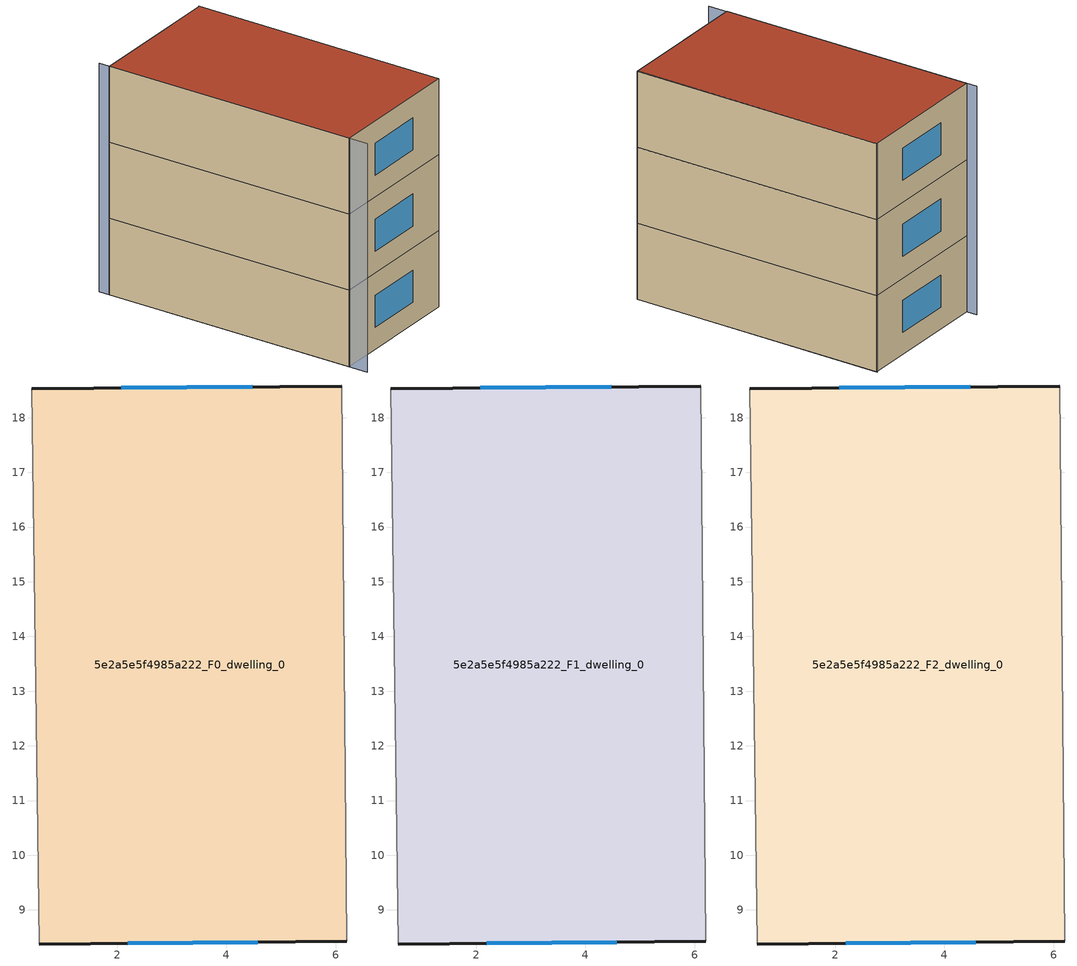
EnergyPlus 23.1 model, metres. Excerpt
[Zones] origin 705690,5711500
5e2a5e5f4985a222_F0_dwelling_0
 floor ground (EU_floor_Construction): 6.11,18.58 6.2,8.43 0.57,8.38 0.44,18.53 z0
 wall outside (EU_wall_Construction): 0.57,8.38 6.2,8.43 / 6.11,18.58 0.44,18.53 z0:3
 wall adiabatic (EU_wall_Construction): 6.2,8.43 6.11,18.58 / 0.44,18.53 0.57,8.38 z0:3
 window (EU_Window_Construction): 2.2,8.39 4.57,8.41 / 4.47,18.56 2.08,18.54 z0.87:2.13
5e2a5e5f4985a222_F1_dwelling_0
 floor to 5e2a5e5f4985a222_F0_dwelling_0 (EU_floor_Construction): 6.11,18.58 6.2,8.43 0.57,8.38 0.44,18.53 z3
 wall outside (EU_wall_Construction): 0.57,8.38 6.2,8.43 / 6.11,18.58 0.44,18.53 z3:6
 wall adiabatic (EU_wall_Construction): 6.2,8.43 6.11,18.58 / 0.44,18.53 0.57,8.38 z3:6
 window (EU_Window_Construction): 2.2,8.39 4.57,8.41 / 4.47,18.56 2.08,18.54 z3.87:5.13
5e2a5e5f4985a222_F2_dwelling_0
 floor to 5e2a5e5f4985a222_F1_dwelling_0 (EU_floor_Construction): 6.11,18.58 6.2,8.43 0.57,8.38 0.44,18.53 z6
 wall outside (EU_wall_Construction): 0.57,8.38 6.2,8.43 / 6.11,18.58 0.44,18.53 z6:9
 wall adiabatic (EU_wall_Construction): 6.2,8.43 6.11,18.58 / 0.44,18.53 0.57,8.38 z6:9
 window (EU_Window_Construction): 2.2,8.39 4.57,8.41 / 4.47,18.56 2.08,18.54 z6.87:8.13
 roof outside (EU_roof_Construction): 6.2,8.43 6.11,18.58 0.44,18.53 0.57,8.38 z9
shading: 0.44,18.95 0.58,7.62 / 6.19,8.43 6.11,18.6 z0:9
[Building]
EU S2 Campaign: North Axis=0; Terrain=City; Solar Distribution=FullExterior
[Site:Location]
London: Latitude=51.5; Longitude=-0.5; Time Zone=0; Elevation=25
[SizingPeriod:WeatherFileDays]
AnnualSizingPeriod: Begin Month=1; Begin Day of Month=1; End Month=12; End Day of Month=31; Day of Week for Start Day=Monday; Use Weather File Daylight Saving Period=No; Use Weather File Rain and Snow Indicators=No
[MATERIAL]
EU_InternalMass_Material: Roughness=MediumRough; Thickness=0.1; Conductivity=1; Density=1800; Specific Heat=900; Thermal Absorptance=0.9; Solar Absorptance=0.7; Visible Absorptance=0.7
[MATERIAL:NOMASS] Roughness=MediumRough; Thermal Absorptance=0.9; Solar Absorptance=0.7; Visible Absorptance=0.7
Name | Thermal Resistance
EU_wall_NoMass | 0.724719
EU_roof_NoMass | 2.98947
EU_floor_NoMass | 2.39157
[WINDOWMATERIAL:SIMPLEGLAZINGSYSTEM]
EU_Window_SimpleGlazing: UFactor=2.63425; Solar Heat Gain Coefficient=0.76; Visible Transmittance=0.76
[CONSTRUCTION]
EU_wall_Construction: EU_wall_NoMass
EU_roof_Construction: EU_roof_NoMass
EU_floor_Construction: EU_floor_NoMass
EU_Window_Construction: EU_Window_SimpleGlazing
EU_InternalMass_Construction: EU_InternalMass_Material
[ZONE] Type=1; Multiplier=1; Ceiling Height=autocalculate; Volume=171.979; Floor Area=autocalculate; Part of Total Floor Area=Yes
5e2a5e5f4985a222_F0_dwelling_0; 5e2a5e5f4985a222_F1_dwelling_0; 5e2a5e5f4985a222_F2_dwelling_0
[INTERNALMASS] Construction=EU_InternalMass_Construction; Surface Area=57.3261
Name | Zone or ZoneList
5e2a5e5f4985a222_F0_dwelling_0_EU_InternalMass | 5e2a5e5f4985a222_F0_dwelling_0
5e2a5e5f4985a222_F1_dwelling_0_EU_InternalMass | 5e2a5e5f4985a222_F1_dwelling_0
5e2a5e5f4985a222_F2_dwelling_0_EU_InternalMass | 5e2a5e5f4985a222_F2_dwelling_0
[OTHEREQUIPMENT] Fuel Type=Electricity; Design Level Calculation Method=Watts/Area; Power per Zone Floor Area=1; Fraction Latent=0; Fraction Radiant=0; Fraction Lost=0; Carbon Dioxide Generation Rate=0; EndUse Subcategory=EU_Step8_InternalGains
Name | Zone or ZoneList or Space or SpaceList | Schedule
EU_Step8_InternalGain_5e2a5e5f4985a222_F0_dwelling_0_f000 | 5e2a5e5f4985a222_F0_dwelling_0 | EU_Step8_GainSchedule_5e2a5e5f4985a222_F0_dwelling_0_f000
EU_Step8_InternalGain_5e2a5e5f4985a222_F1_dwelling_0_f000 | 5e2a5e5f4985a222_F1_dwelling_0 | EU_Step8_GainSchedule_5e2a5e5f4985a222_F1_dwelling_0_f000
EU_Step8_InternalGain_5e2a5e5f4985a222_F2_dwelling_0_f000 | 5e2a5e5f4985a222_F2_dwelling_0 | EU_Step8_GainSchedule_5e2a5e5f4985a222_F2_dwelling_0_f000
[ZONEVENTILATION:DESIGNFLOWRATE] Schedule=EU_AlwaysOn; Design Flow Rate Calculation Method=AirChanges/Hour; Air Changes per Hour=0.418135; Ventilation Type=Natural; Fan Pressure Rise=0; Fan Total Efficiency=1; Constant Term Coefficient=1; Temperature Term Coefficient=0; Velocity Term Coefficient=0; Velocity Squared Term Coefficient=0; Minimum Indoor Temperature=-100; Maximum Indoor Temperature=100; Delta Temperature=-100; Minimum Outdoor Temperature=-100; Maximum Outdoor Temperature=100; Maximum Wind Speed=40
Name | Zone or ZoneList or Space or SpaceList
EU_ConstantAir_5e2a5e5f4985a222_F0_dwelling_0 | 5e2a5e5f4985a222_F0_dwelling_0
EU_ConstantAir_5e2a5e5f4985a222_F1_dwelling_0 | 5e2a5e5f4985a222_F1_dwelling_0
EU_ConstantAir_5e2a5e5f4985a222_F2_dwelling_0 | 5e2a5e5f4985a222_F2_dwelling_0
[HVACTEMPLATE:THERMOSTAT] Constant Heating Setpoint=20; Constant Cooling Setpoint=50
EU_HeatOnly_5e2a5e5f4985a222_F0_dwelling_0; EU_HeatOnly_5e2a5e5f4985a222_F1_dwelling_0; EU_HeatOnly_5e2a5e5f4985a222_F2_dwelling_0
[HVACTEMPLATE:ZONE:IDEALLOADSAIRSYSTEM] System Availability Schedule=EU_AlwaysOn; Maximum Heating Supply Air Temperature=50; Minimum Cooling Supply Air Temperature=13; Maximum Heating Supply Air Humidity Ratio=0.0156; Minimum Cooling Supply Air Humidity Ratio=0.0077; Heating Limit=NoLimit; Cooling Limit=NoLimit; Heating Availability Schedule=EU_AlwaysOn; Cooling Availability Schedule=EU_CoolingOff; Dehumidification Control Type=ConstantSensibleHeatRatio; Cooling Sensible Heat Ratio=0.7; Dehumidification Setpoint=60; Humidification Control Type=None; Humidification Setpoint=30; Outdoor Air Method=None; Outdoor Air Flow Rate per Person=0.00944; Outdoor Air Flow Rate per Zone Floor Area=0; Outdoor Air Flow Rate per Zone=0; Demand Controlled Ventilation Type=None; Outdoor Air Economizer Type=NoEconomizer; Heat Recovery Type=None; Sensible Heat Recovery Effectiveness=0.7; Latent Heat Recovery Effectiveness=0.65
Name | Template Thermostat
5e2a5e5f4985a222_F0_dwelling_0 | EU_HeatOnly_5e2a5e5f4985a222_F0_dwelling_0
5e2a5e5f4985a222_F1_dwelling_0 | EU_HeatOnly_5e2a5e5f4985a222_F1_dwelling_0
5e2a5e5f4985a222_F2_dwelling_0 | EU_HeatOnly_5e2a5e5f4985a222_F2_dwelling_0
[SIZING:ZONE] Zone Cooling Design Supply Air Temperature Input Method=SupplyAirTemperature; Zone Cooling Design Supply Air Temperature=13; Zone Heating Design Supply Air Temperature Input Method=SupplyAirTemperature; Zone Heating Design Supply Air Temperature=50; Zone Cooling Design Supply Air Humidity Ratio=0.008; Zone Heating Design Supply Air Humidity Ratio=0.008; Cooling Design Air Flow Method=DesignDay; Cooling Design Air Flow Rate=0; Cooling Minimum Air Flow per Zone Floor Area=0.000762; Cooling Minimum Air Flow=0; Cooling Minimum Air Flow Fraction=0.2; Heating Design Air Flow Method=DesignDay; Heating Design Air Flow Rate=0; Heating Maximum Air Flow per Zone Floor Area=0.002032; Heating Maximum Air Flow=0.141576; Heating Maximum Air Flow Fraction=0.3; Account for Dedicated Outdoor Air System=No; Dedicated Outdoor Air System Control Strategy=NeutralSupplyAir; Dedicated Outdoor Air Low Setpoint Temperature for Design=autosize; Dedicated Outdoor Air High Setpoint Temperature for Design=autosize; Zone Load Sizing Method=Sensible Load Only No Latent Load; Zone Latent Cooling Design Supply Air Humidity Ratio Input Method=HumidityRatioDifference; Zone Cooling Design Supply Air Humidity Ratio Difference=0.005; Zone Latent Heating Design Supply Air Humidity Ratio Input Method=HumidityRatioDifference; Zone Humidification Design Supply Air Humidity Ratio Difference=0.005
5e2a5e5f4985a222_F0_dwelling_0; 5e2a5e5f4985a222_F1_dwelling_0; 5e2a5e5f4985a222_F2_dwelling_0
[SCHEDULE:CONSTANT]
Name | Hourly Value
EU_AlwaysOn | 1
EU_CoolingOff | 0
[SCHEDULE:FILE] Column Number=1; Rows to Skip at Top=0; Number of Hours of Data=8760; Column Separator=Comma; Interpolate to Timestep=No; Minutes per Item=60; Adjust Schedule for Daylight Savings=Yes
Name | File
EU_Step8_GainSchedule_5e2a5e5f4985a222_F0_dwelling_0_f000 | ../../schedules/5e2a5e5f4985a222/5e2a5e5f4985a222_F0_dwelling_0_f000_gain.csv
EU_Step8_GainSchedule_5e2a5e5f4985a222_F1_dwelling_0_f000 | ../../schedules/5e2a5e5f4985a222/5e2a5e5f4985a222_F1_dwelling_0_f000_gain.csv
EU_Step8_GainSchedule_5e2a5e5f4985a222_F2_dwelling_0_f000 | ../../schedules/5e2a5e5f4985a222/5e2a5e5f4985a222_F2_dwelling_0_f000_gain.csv
